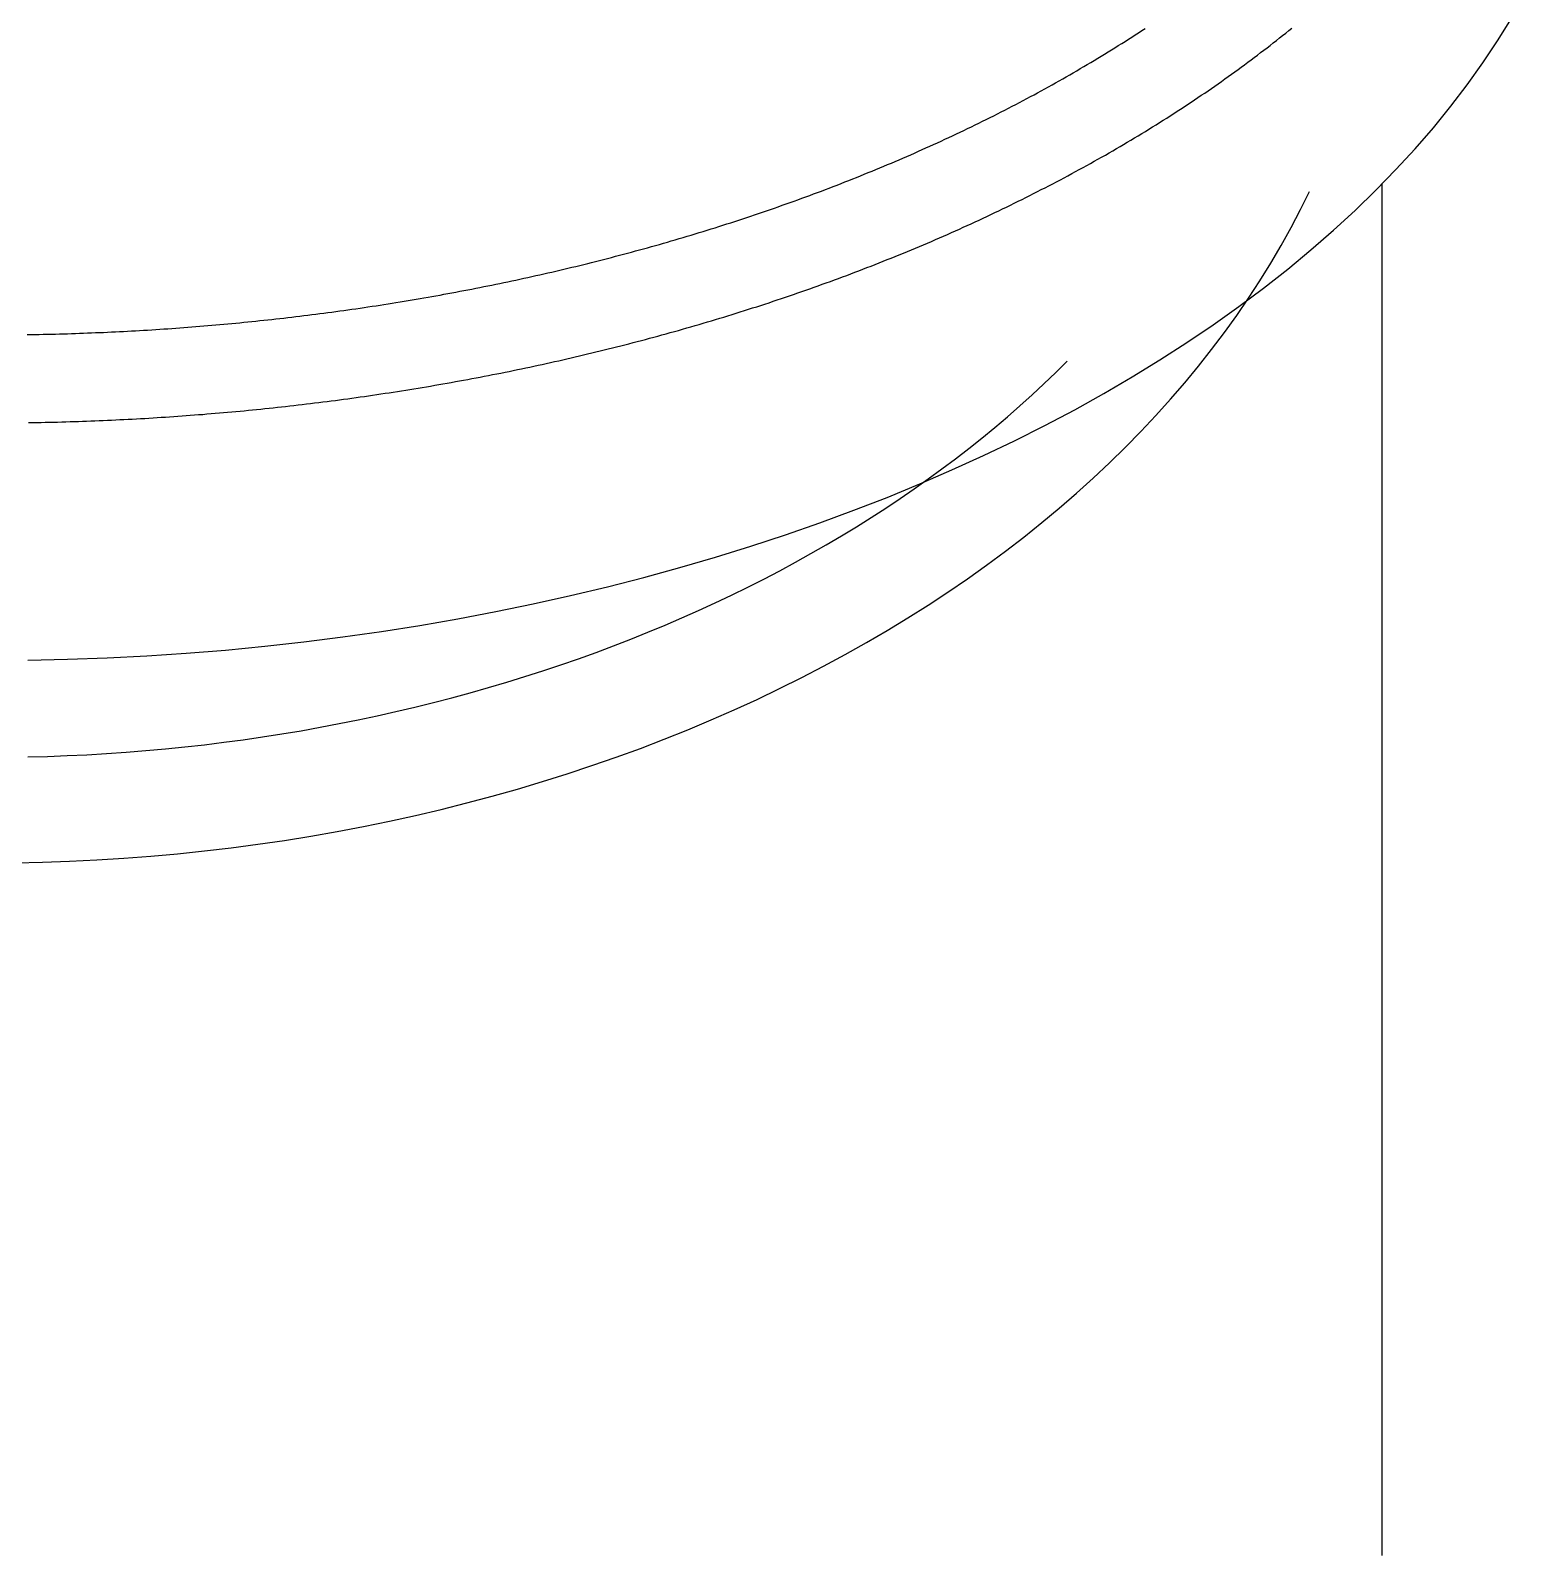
# Model space of a CAD drawing. Extents: x -9.8 to 55.9, y -19.1 to 39.3.
# Drawn here: x 47.61 to 53.56, y 24.98 to 31.1 of the extents above; entities that cross this region are included whole.
import ezdxf

# ---------------------------------------------------------------- set-up
doc = ezdxf.new("R2010")
doc.units = 0
doc.layers.get('0').update_dxf_attribs({"linetype": 'CONTINUOUS'})

msp = doc.modelspace()

# ---------------------------------------------------------------- linework, layer by layer
at = {"color": 7, "linetype": 'CONTINUOUS'}
msp.add_line((53.042697, 24.976448), (53.042697, 30.486736), dxfattribs=at)
for points in [[(47.6022, 28.5733, 0), (47.7616, 28.5768, 0), (47.9209, 28.5826, 0), (48.0798, 28.5908, 0), (48.2384, 28.6014, 0), (48.3964, 28.6142, 0), (48.5539, 28.6294, 0), (48.7108, 28.6468, 0), (48.8669, 28.6666, 0), (49.0221, 28.6887, 0), (49.1763, 28.713, 0), (49.3295, 28.7396, 0), (49.4816, 28.7684, 0), (49.6325, 28.7994, 0), (49.782, 28.8327, 0), (49.9301, 28.8681, 0), (50.0768, 28.9058, 0), (50.2218, 28.9455, 0), (50.3652, 28.9874, 0), (50.5068, 29.0313, 0), (50.6465, 29.0774, 0), (50.7844, 29.1254, 0), (50.9202, 29.1755, 0), (51.0539, 29.2275, 0), (51.1855, 29.2815, 0), (51.3147, 29.3375, 0), (51.4417, 29.3952, 0), (51.5663, 29.4549, 0), (51.6883, 29.5163, 0), (51.8078, 29.5796, 0), (51.9247, 29.6445, 0), (52.0389, 29.7112, 0), (52.1503, 29.7795, 0), (52.2589, 29.8494, 0), (52.3646, 29.9209, 0), (52.4673, 29.994, 0), (52.5669, 30.0685, 0), (52.6635, 30.1445, 0), (52.757, 30.2218, 0), (52.8472, 30.3005, 0), (52.9342, 30.3805, 0), (53.0179, 30.4618, 0), (53.0983, 30.5443, 0), (53.1752, 30.6279, 0), (53.2487, 30.7126, 0), (53.3186, 30.7984, 0), (53.3851, 30.8852, 0), (53.4479, 30.9729, 0), (53.5071, 31.0615, 0), (53.5627, 31.151, 0)], [(47.5517, 27.7597, 0), (47.6608, 27.7619, 0), (47.7697, 27.7657, 0), (47.8785, 27.7709, 0), (47.9871, 27.7777, 0), (48.0955, 27.7859, 0), (48.2037, 27.7957, 0), (48.3116, 27.8069, 0), (48.4192, 27.8196, 0), (48.5264, 27.8338, 0), (48.6332, 27.8494, 0), (48.7395, 27.8666, 0), (48.8453, 27.8852, 0), (48.9506, 27.9052, 0), (49.0554, 27.9267, 0), (49.1595, 27.9496, 0), (49.263, 27.974, 0), (49.3658, 27.9997, 0), (49.4678, 28.0269, 0), (49.5691, 28.0555, 0), (49.6696, 28.0855, 0), (49.7692, 28.1168, 0), (49.868, 28.1496, 0), (49.9658, 28.1836, 0), (50.0627, 28.219, 0), (50.1585, 28.2558, 0), (50.2534, 28.2938, 0), (50.3472, 28.3332, 0), (50.4399, 28.3738, 0), (50.5314, 28.4157, 0), (50.6218, 28.4589, 0), (50.711, 28.5033, 0), (50.7989, 28.5489, 0), (50.8856, 28.5957, 0), (50.9709, 28.6437, 0), (51.0549, 28.6929, 0), (51.1376, 28.7432, 0), (51.2188, 28.7946, 0), (51.2986, 28.8472, 0), (51.377, 28.9008, 0), (51.4538, 28.9555, 0), (51.5292, 29.0113, 0), (51.6029, 29.068, 0), (51.6752, 29.1258, 0), (51.7458, 29.1846, 0), (51.8147, 29.2443, 0), (51.882, 29.305, 0), (51.9477, 29.3666, 0), (52.0116, 29.4291, 0), (52.0738, 29.4924, 0), (52.1342, 29.5566, 0), (52.1929, 29.6216, 0), (52.2497, 29.6874, 0), (52.3048, 29.754, 0), (52.3579, 29.8213, 0), (52.4093, 29.8894, 0), (52.4587, 29.9581, 0), (52.5062, 30.0275, 0), (52.5518, 30.0975, 0), (52.5955, 30.1682, 0), (52.6372, 30.2394, 0), (52.677, 30.3112, 0), (52.7148, 30.3836, 0), (52.7505, 30.4564, 0)], [(47.6013, 28.1849, 0), (47.6806, 28.187, 0), (47.7598, 28.1899, 0), (47.8389, 28.1937, 0), (47.9179, 28.1983, 0), (47.9969, 28.2037, 0), (48.0757, 28.21, 0), (48.1544, 28.2171, 0), (48.2329, 28.2251, 0), (48.3112, 28.2339, 0), (48.3893, 28.2435, 0), (48.4673, 28.2539, 0), (48.545, 28.2651, 0), (48.6224, 28.2772, 0), (48.6996, 28.2901, 0), (48.7765, 28.3038, 0), (48.8531, 28.3183, 0), (48.9294, 28.3337, 0), (49.0054, 28.3498, 0), (49.081, 28.3667, 0), (49.1562, 28.3845, 0), (49.2311, 28.403, 0), (49.3055, 28.4223, 0), (49.3796, 28.4424, 0), (49.4532, 28.4633, 0), (49.5263, 28.485, 0), (49.599, 28.5074, 0), (49.6712, 28.5306, 0), (49.7429, 28.5546, 0), (49.8141, 28.5793, 0), (49.8848, 28.6047, 0), (49.9549, 28.631, 0), (50.0245, 28.6579, 0), (50.0934, 28.6856, 0), (50.1618, 28.714, 0), (50.2296, 28.7431, 0), (50.2967, 28.773, 0), (50.3632, 28.8035, 0), (50.4291, 28.8348, 0), (50.4943, 28.8667, 0), (50.5588, 28.8994, 0), (50.6226, 28.9327, 0), (50.6857, 28.9667, 0), (50.748, 29.0013, 0), (50.8097, 29.0366, 0), (50.8705, 29.0726, 0), (50.9307, 29.1091, 0), (50.99, 29.1464, 0), (51.0485, 29.1842, 0), (51.1062, 29.2227, 0), (51.1631, 29.2617, 0), (51.2192, 29.3014, 0), (51.2744, 29.3417, 0), (51.3288, 29.3825, 0), (51.3823, 29.4239, 0), (51.4349, 29.4659, 0), (51.4866, 29.5084, 0), (51.5374, 29.5514, 0), (51.5873, 29.595, 0), (51.6363, 29.6392, 0), (51.6843, 29.6838, 0), (51.7314, 29.7289, 0), (51.7775, 29.7745, 0)]]:
    msp.add_polyline3d(points, dxfattribs=at)
at = {"color": 7}
for points in [[(47.5997, 29.8814, 0), (47.6158, 29.8816, 0), (47.6319, 29.8819, 0), (47.648, 29.8822, 0), (47.6641, 29.8825, 0), (47.6803, 29.8829, 0), (47.6964, 29.8833, 0), (47.7125, 29.8837, 0), (47.7286, 29.8841, 0), (47.7447, 29.8845, 0), (47.7609, 29.885, 0), (47.777, 29.8855, 0), (47.7931, 29.8861, 0), (47.8092, 29.8866, 0), (47.8253, 29.8872, 0), (47.8415, 29.8878, 0), (47.8576, 29.8884, 0), (47.8737, 29.8891, 0), (47.8898, 29.8897, 0), (47.9059, 29.8904, 0), (47.9221, 29.8912, 0), (47.9382, 29.8919, 0), (47.9543, 29.8927, 0), (47.9704, 29.8935, 0), (47.9865, 29.8943, 0), (48.0027, 29.8952, 0), (48.0188, 29.896, 0), (48.0349, 29.8969, 0), (48.051, 29.8979, 0), (48.0671, 29.8988, 0), (48.0832, 29.8998, 0), (48.0994, 29.9008, 0), (48.1155, 29.9018, 0), (48.1316, 29.9029, 0), (48.1477, 29.904, 0), (48.1638, 29.9051, 0), (48.1799, 29.9062, 0), (48.196, 29.9073, 0), (48.2121, 29.9085, 0), (48.2283, 29.9097, 0), (48.2444, 29.9109, 0), (48.2605, 29.9122, 0), (48.2766, 29.9135, 0), (48.2927, 29.9148, 0), (48.3088, 29.9161, 0), (48.3249, 29.9175, 0), (48.341, 29.9188, 0), (48.3571, 29.9202, 0), (48.3732, 29.9217, 0), (48.3893, 29.9231, 0), (48.4054, 29.9246, 0), (48.4215, 29.9261, 0), (48.4376, 29.9276, 0), (48.4537, 29.9292, 0), (48.4698, 29.9308, 0), (48.4859, 29.9324, 0), (48.502, 29.934, 0), (48.5181, 29.9357, 0), (48.5342, 29.9374, 0), (48.5503, 29.9391, 0), (48.5664, 29.9408, 0), (48.5825, 29.9426, 0), (48.5986, 29.9443, 0), (48.6146, 29.9461, 0), (48.6307, 29.948, 0), (48.6468, 29.9498, 0), (48.6629, 29.9517, 0), (48.679, 29.9536, 0), (48.6951, 29.9556, 0), (48.7112, 29.9576, 0), (48.7273, 29.9595, 0), (48.7434, 29.9616, 0), (48.7595, 29.9636, 0), (48.7755, 29.9657, 0), (48.7916, 29.9678, 0), (48.8077, 29.9699, 0), (48.8238, 29.9721, 0), (48.8399, 29.9742, 0), (48.856, 29.9764, 0), (48.872, 29.9787, 0), (48.8881, 29.9809, 0), (48.9042, 29.9832, 0), (48.9203, 29.9855, 0), (48.9364, 29.9879, 0), (48.9525, 29.9902, 0), (48.9685, 29.9926, 0), (48.9846, 29.995, 0), (49.0007, 29.9975, 0), (49.0168, 29.9999, 0), (49.0328, 30.0024, 0), (49.0489, 30.005, 0), (49.065, 30.0075, 0), (49.081, 30.0101, 0), (49.0971, 30.0127, 0), (49.1132, 30.0154, 0), (49.1293, 30.018, 0), (49.1453, 30.0207, 0), (49.1614, 30.0234, 0), (49.1775, 30.0262, 0), (49.1935, 30.0289, 0), (49.2096, 30.0317, 0), (49.2256, 30.0346, 0), (49.2417, 30.0374, 0), (49.2578, 30.0403, 0), (49.2738, 30.0432, 0), (49.2899, 30.0462, 0), (49.3059, 30.0492, 0), (49.322, 30.0521, 0), (49.3381, 30.0552, 0), (49.3541, 30.0582, 0), (49.3702, 30.0613, 0), (49.3862, 30.0644, 0), (49.4023, 30.0676, 0), (49.4183, 30.0707, 0), (49.4344, 30.0739, 0), (49.4504, 30.0772, 0), (49.4664, 30.0804, 0), (49.4825, 30.0837, 0), (49.4985, 30.087, 0), (49.5146, 30.0903, 0), (49.5306, 30.0937, 0), (49.5467, 30.0971, 0), (49.5627, 30.1005, 0), (49.5787, 30.104, 0), (49.5948, 30.1075, 0), (49.6108, 30.111, 0), (49.6268, 30.1145, 0), (49.6429, 30.1181, 0), (49.6589, 30.1217, 0), (49.6749, 30.1253, 0), (49.6909, 30.129, 0), (49.707, 30.1327, 0), (49.723, 30.1364, 0), (49.739, 30.1402, 0), (49.755, 30.1439, 0), (49.771, 30.1478, 0), (49.7871, 30.1516, 0), (49.8031, 30.1555, 0), (49.8191, 30.1594, 0), (49.8351, 30.1633, 0), (49.8511, 30.1673, 0), (49.8671, 30.1712, 0), (49.8831, 30.1753, 0), (49.8992, 30.1793, 0), (49.9152, 30.1834, 0), (49.9312, 30.1875, 0), (49.9472, 30.1917, 0), (49.9632, 30.1959, 0), (49.9792, 30.2001, 0), (49.9952, 30.2043, 0), (50.0113, 30.2086, 0), (50.0273, 30.2129, 0), (50.0433, 30.2172, 0), (50.0593, 30.2216, 0), (50.0753, 30.226, 0), (50.0913, 30.2304, 0), (50.1073, 30.2349, 0), (50.1233, 30.2394, 0), (50.1393, 30.2439, 0), (50.1553, 30.2485, 0), (50.1713, 30.2531, 0), (50.1872, 30.2577, 0), (50.2032, 30.2624, 0), (50.2192, 30.2671, 0), (50.2352, 30.2718, 0), (50.2511, 30.2765, 0), (50.2671, 30.2813, 0), (50.2831, 30.2861, 0), (50.299, 30.291, 0), (50.315, 30.2959, 0), (50.3309, 30.3008, 0), (50.3469, 30.3058, 0), (50.3628, 30.3108, 0), (50.3787, 30.3158, 0), (50.3947, 30.3208, 0), (50.4106, 30.3259, 0), (50.4265, 30.331, 0), (50.4424, 30.3362, 0), (50.4583, 30.3414, 0), (50.4742, 30.3466, 0), (50.4901, 30.3519, 0), (50.506, 30.3572, 0), (50.5218, 30.3625, 0), (50.5377, 30.3678, 0), (50.5536, 30.3732, 0), (50.5694, 30.3787, 0), (50.5852, 30.3841, 0), (50.6011, 30.3896, 0), (50.6169, 30.3951, 0), (50.6327, 30.4007, 0), (50.6485, 30.4063, 0), (50.6643, 30.4119, 0), (50.6801, 30.4176, 0), (50.6959, 30.4233, 0), (50.7117, 30.429, 0), (50.7275, 30.4348, 0), (50.7432, 30.4406, 0), (50.7589, 30.4464, 0), (50.7747, 30.4523, 0), (50.7904, 30.4582, 0), (50.8061, 30.4642, 0), (50.8218, 30.4702, 0), (50.8375, 30.4762, 0), (50.8532, 30.4822, 0), (50.8689, 30.4883, 0), (50.8845, 30.4944, 0), (50.9002, 30.5006, 0), (50.9158, 30.5068, 0), (50.9314, 30.513, 0), (50.947, 30.5193, 0), (50.9626, 30.5256, 0), (50.9782, 30.5319, 0), (50.9938, 30.5383, 0), (51.0094, 30.5447, 0), (51.0249, 30.5511, 0), (51.0405, 30.5576, 0), (51.056, 30.5641, 0), (51.0715, 30.5707, 0), (51.087, 30.5773, 0), (51.1025, 30.5839, 0), (51.1179, 30.5906, 0), (51.1334, 30.5973, 0), (51.1488, 30.604, 0), (51.1642, 30.6108, 0), (51.1796, 30.6176, 0), (51.195, 30.6244, 0), (51.2103, 30.6313, 0), (51.2256, 30.6382, 0), (51.2409, 30.6451, 0), (51.2562, 30.6521, 0), (51.2715, 30.6591, 0), (51.2867, 30.6662, 0), (51.3019, 30.6733, 0), (51.3171, 30.6804, 0), (51.3323, 30.6875, 0), (51.3474, 30.6947, 0), (51.3625, 30.7019, 0), (51.3776, 30.7092, 0), (51.3926, 30.7164, 0), (51.4077, 30.7238, 0), (51.4227, 30.7311, 0), (51.4377, 30.7385, 0), (51.4526, 30.7459, 0), (51.4675, 30.7534, 0), (51.4824, 30.7608, 0), (51.4973, 30.7684, 0), (51.5121, 30.7759, 0), (51.5269, 30.7835, 0), (51.5417, 30.7911, 0), (51.5564, 30.7987, 0), (51.5712, 30.8064, 0), (51.5858, 30.8141, 0), (51.6005, 30.8218, 0), (51.6151, 30.8296, 0), (51.6297, 30.8374, 0), (51.6443, 30.8452, 0), (51.6588, 30.8531, 0), (51.6733, 30.861, 0), (51.6877, 30.8689, 0), (51.7022, 30.8769, 0), (51.7166, 30.8849, 0), (51.7309, 30.8929, 0), (51.7452, 30.9009, 0), (51.7595, 30.909, 0), (51.7738, 30.9171, 0), (51.788, 30.9253, 0), (51.8021, 30.9334, 0), (51.8163, 30.9416, 0), (51.8304, 30.9498, 0), (51.8444, 30.9581, 0), (51.8585, 30.9664, 0), (51.8725, 30.9747, 0), (51.8864, 30.9831, 0), (51.9003, 30.9914, 0), (51.9142, 30.9998, 0), (51.928, 31.0083, 0), (51.9418, 31.0167, 0), (51.9555, 31.0252, 0), (51.9692, 31.0337, 0), (51.9829, 31.0423, 0), (51.9965, 31.0508, 0), (52.0101, 31.0594, 0), (52.0236, 31.0681, 0), (52.0371, 31.0767, 0), (52.0506, 31.0854, 0), (52.064, 31.0941, 0), (52.0773, 31.1029, 0), (52.0907, 31.1116, 0)], [(47.6049, 29.5279, 0), (47.6216, 29.5281, 0), (47.6383, 29.5284, 0), (47.6549, 29.5287, 0), (47.6716, 29.5291, 0), (47.6882, 29.5294, 0), (47.7049, 29.5298, 0), (47.7216, 29.5302, 0), (47.7382, 29.5307, 0), (47.7549, 29.5311, 0), (47.7716, 29.5316, 0), (47.7882, 29.5321, 0), (47.8049, 29.5327, 0), (47.8216, 29.5333, 0), (47.8382, 29.5339, 0), (47.8549, 29.5345, 0), (47.8715, 29.5351, 0), (47.8882, 29.5358, 0), (47.9049, 29.5365, 0), (47.9215, 29.5372, 0), (47.9382, 29.538, 0), (47.9549, 29.5388, 0), (47.9715, 29.5396, 0), (47.9882, 29.5404, 0), (48.0049, 29.5412, 0), (48.0215, 29.5421, 0), (48.0382, 29.543, 0), (48.0548, 29.544, 0), (48.0715, 29.5449, 0), (48.0882, 29.5459, 0), (48.1048, 29.5469, 0), (48.1215, 29.5479, 0), (48.1381, 29.549, 0), (48.1548, 29.5501, 0), (48.1715, 29.5512, 0), (48.1881, 29.5523, 0), (48.2048, 29.5535, 0), (48.2214, 29.5547, 0), (48.2381, 29.5559, 0), (48.2547, 29.5572, 0), (48.2714, 29.5584, 0), (48.2881, 29.5597, 0), (48.3047, 29.561, 0), (48.3214, 29.5624, 0), (48.338, 29.5638, 0), (48.3547, 29.5652, 0), (48.3713, 29.5666, 0), (48.388, 29.568, 0), (48.4046, 29.5695, 0), (48.4213, 29.571, 0), (48.4379, 29.5726, 0), (48.4545, 29.5741, 0), (48.4712, 29.5757, 0), (48.4878, 29.5773, 0), (48.5045, 29.5789, 0), (48.5211, 29.5806, 0), (48.5378, 29.5823, 0), (48.5544, 29.584, 0), (48.5711, 29.5857, 0), (48.5877, 29.5875, 0), (48.6043, 29.5893, 0), (48.621, 29.5911, 0), (48.6376, 29.593, 0), (48.6543, 29.5948, 0), (48.6709, 29.5967, 0), (48.6876, 29.5987, 0), (48.7042, 29.6006, 0), (48.7208, 29.6026, 0), (48.7375, 29.6046, 0), (48.7541, 29.6066, 0), (48.7708, 29.6087, 0), (48.7874, 29.6108, 0), (48.804, 29.6129, 0), (48.8207, 29.615, 0), (48.8373, 29.6172, 0), (48.854, 29.6194, 0), (48.8706, 29.6216, 0), (48.8872, 29.6239, 0), (48.9039, 29.6262, 0), (48.9205, 29.6285, 0), (48.9371, 29.6308, 0), (48.9538, 29.6332, 0), (48.9704, 29.6355, 0), (48.987, 29.638, 0), (49.0037, 29.6404, 0), (49.0203, 29.6429, 0), (49.0369, 29.6454, 0), (49.0536, 29.6479, 0), (49.0702, 29.6505, 0), (49.0868, 29.6531, 0), (49.1035, 29.6557, 0), (49.1201, 29.6583, 0), (49.1367, 29.661, 0), (49.1533, 29.6637, 0), (49.17, 29.6664, 0), (49.1866, 29.6692, 0), (49.2032, 29.672, 0), (49.2198, 29.6748, 0), (49.2365, 29.6776, 0), (49.2531, 29.6805, 0), (49.2697, 29.6834, 0), (49.2863, 29.6863, 0), (49.303, 29.6893, 0), (49.3196, 29.6923, 0), (49.3362, 29.6953, 0), (49.3528, 29.6983, 0), (49.3694, 29.7014, 0), (49.3861, 29.7045, 0), (49.4027, 29.7076, 0), (49.4193, 29.7108, 0), (49.4359, 29.714, 0), (49.4525, 29.7172, 0), (49.4691, 29.7204, 0), (49.4857, 29.7237, 0), (49.5024, 29.727, 0), (49.519, 29.7304, 0), (49.5356, 29.7337, 0), (49.5522, 29.7371, 0), (49.5688, 29.7406, 0), (49.5854, 29.744, 0), (49.602, 29.7475, 0), (49.6186, 29.751, 0), (49.6352, 29.7546, 0), (49.6518, 29.7582, 0), (49.6684, 29.7618, 0), (49.685, 29.7654, 0), (49.7016, 29.7691, 0), (49.7182, 29.7728, 0), (49.7348, 29.7765, 0), (49.7514, 29.7803, 0), (49.768, 29.7841, 0), (49.7846, 29.7879, 0), (49.8012, 29.7917, 0), (49.8178, 29.7956, 0), (49.8344, 29.7995, 0), (49.851, 29.8035, 0), (49.8676, 29.8075, 0), (49.8842, 29.8115, 0), (49.9008, 29.8155, 0), (49.9173, 29.8196, 0), (49.9339, 29.8237, 0), (49.9505, 29.8278, 0), (49.9671, 29.832, 0), (49.9837, 29.8362, 0), (50.0003, 29.8404, 0), (50.0169, 29.8447, 0), (50.0335, 29.849, 0), (50.0501, 29.8533, 0), (50.0667, 29.8577, 0), (50.0833, 29.8621, 0), (50.0999, 29.8665, 0), (50.1165, 29.871, 0), (50.133, 29.8755, 0), (50.1496, 29.88, 0), (50.1662, 29.8845, 0), (50.1828, 29.8891, 0), (50.1994, 29.8938, 0), (50.216, 29.8984, 0), (50.2325, 29.9031, 0), (50.2491, 29.9079, 0), (50.2657, 29.9126, 0), (50.2823, 29.9174, 0), (50.2988, 29.9222, 0), (50.3154, 29.9271, 0), (50.332, 29.932, 0), (50.3485, 29.9369, 0), (50.3651, 29.9419, 0), (50.3816, 29.9469, 0), (50.3982, 29.9519, 0), (50.4147, 29.957, 0), (50.4312, 29.9621, 0), (50.4478, 29.9673, 0), (50.4643, 29.9724, 0), (50.4808, 29.9776, 0), (50.4973, 29.9829, 0), (50.5139, 29.9882, 0), (50.5304, 29.9935, 0), (50.5469, 29.9988, 0), (50.5634, 30.0042, 0), (50.5798, 30.0096, 0), (50.5963, 30.0151, 0), (50.6128, 30.0206, 0), (50.6293, 30.0261, 0), (50.6457, 30.0316, 0), (50.6622, 30.0372, 0), (50.6786, 30.0429, 0), (50.6951, 30.0485, 0), (50.7115, 30.0542, 0), (50.7279, 30.06, 0), (50.7443, 30.0657, 0), (50.7608, 30.0715, 0), (50.7772, 30.0774, 0), (50.7935, 30.0833, 0), (50.8099, 30.0892, 0), (50.8263, 30.0951, 0), (50.8427, 30.1011, 0), (50.859, 30.1072, 0), (50.8754, 30.1132, 0), (50.8917, 30.1193, 0), (50.908, 30.1255, 0), (50.9244, 30.1316, 0), (50.9407, 30.1378, 0), (50.957, 30.1441, 0), (50.9732, 30.1504, 0), (50.9895, 30.1567, 0), (51.0058, 30.1631, 0), (51.022, 30.1695, 0), (51.0383, 30.1759, 0), (51.0545, 30.1824, 0), (51.0707, 30.1889, 0), (51.0869, 30.1954, 0), (51.1031, 30.202, 0), (51.1193, 30.2086, 0), (51.1355, 30.2153, 0), (51.1516, 30.222, 0), (51.1678, 30.2287, 0), (51.1839, 30.2355, 0), (51.2, 30.2423, 0), (51.2161, 30.2491, 0), (51.2322, 30.256, 0), (51.2483, 30.2629, 0), (51.2644, 30.2699, 0), (51.2804, 30.2769, 0), (51.2964, 30.2839, 0), (51.3124, 30.291, 0), (51.3284, 30.2981, 0), (51.3443, 30.3053, 0), (51.3603, 30.3125, 0), (51.3762, 30.3197, 0), (51.3921, 30.3269, 0), (51.4079, 30.3342, 0), (51.4238, 30.3416, 0), (51.4396, 30.3489, 0), (51.4554, 30.3563, 0), (51.4712, 30.3638, 0), (51.4869, 30.3712, 0), (51.5026, 30.3787, 0), (51.5183, 30.3863, 0), (51.534, 30.3939, 0), (51.5496, 30.4015, 0), (51.5652, 30.4091, 0), (51.5808, 30.4168, 0), (51.5964, 30.4245, 0), (51.6119, 30.4323, 0), (51.6274, 30.4401, 0), (51.6429, 30.4479, 0), (51.6583, 30.4557, 0), (51.6737, 30.4636, 0), (51.6891, 30.4715, 0), (51.7045, 30.4795, 0), (51.7198, 30.4875, 0), (51.7351, 30.4955, 0), (51.7504, 30.5036, 0), (51.7656, 30.5117, 0), (51.7808, 30.5198, 0), (51.7959, 30.5279, 0), (51.8111, 30.5361, 0), (51.8262, 30.5444, 0), (51.8412, 30.5526, 0), (51.8563, 30.5609, 0), (51.8712, 30.5692, 0), (51.8862, 30.5776, 0), (51.9011, 30.586, 0), (51.916, 30.5944, 0), (51.9309, 30.6028, 0), (51.9457, 30.6113, 0), (51.9604, 30.6198, 0), (51.9752, 30.6284, 0), (51.9899, 30.6369, 0), (52.0045, 30.6456, 0), (52.0192, 30.6542, 0), (52.0337, 30.6629, 0), (52.0483, 30.6716, 0), (52.0628, 30.6803, 0), (52.0772, 30.6891, 0), (52.0917, 30.6978, 0), (52.106, 30.7067, 0), (52.1204, 30.7155, 0), (52.1347, 30.7244, 0), (52.1489, 30.7333, 0), (52.1631, 30.7423, 0), (52.1773, 30.7512, 0), (52.1914, 30.7602, 0), (52.2055, 30.7693, 0), (52.2195, 30.7783, 0), (52.2335, 30.7874, 0), (52.2475, 30.7966, 0), (52.2614, 30.8057, 0), (52.2752, 30.8149, 0), (52.289, 30.8241, 0), (52.3028, 30.8333, 0), (52.3165, 30.8426, 0), (52.3302, 30.8519, 0), (52.3438, 30.8612, 0), (52.3574, 30.8706, 0), (52.3709, 30.8799, 0), (52.3843, 30.8893, 0), (52.3978, 30.8988, 0), (52.4111, 30.9082, 0), (52.4245, 30.9177, 0), (52.4377, 30.9272, 0), (52.4509, 30.9368, 0), (52.4641, 30.9463, 0), (52.4772, 30.9559, 0), (52.4903, 30.9655, 0), (52.5033, 30.9752, 0), (52.5163, 30.9848, 0), (52.5292, 30.9945, 0), (52.5421, 31.0042, 0), (52.5549, 31.014, 0), (52.5676, 31.0237, 0), (52.5804, 31.0335, 0), (52.593, 31.0433, 0), (52.6056, 31.0531, 0), (52.6182, 31.063, 0), (52.6307, 31.0729, 0), (52.6431, 31.0828, 0), (52.6555, 31.0927, 0), (52.6678, 31.1027, 0), (52.6801, 31.1126, 0)]]:
    msp.add_polyline3d(points, dxfattribs=at)

doc.saveas('drawing.dxf')
